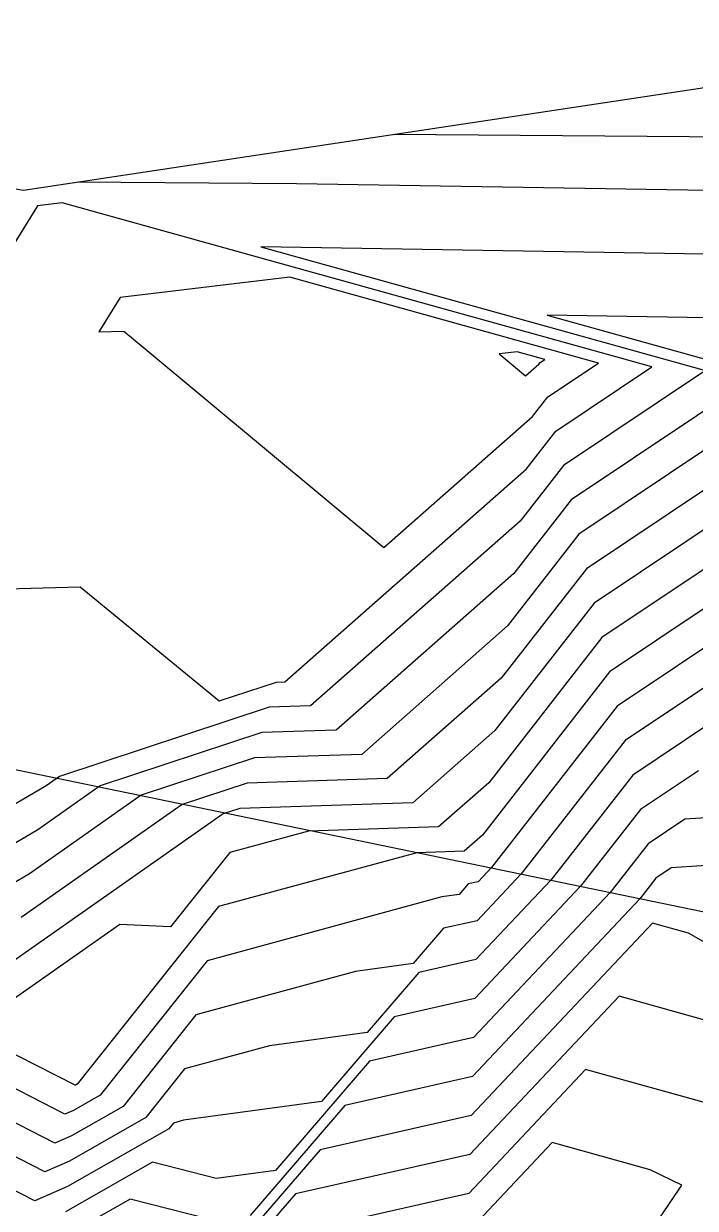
# Model space of a CAD drawing. Header units: metres. Extents: x 419533 to 423558, y 4805342 to 4807578.
# Drawn here: x 419727.7 to 419748.81, y 4805543.55 to 4805580.8 of the extents above; entities that cross this region are included whole.
import ezdxf

# ---------------------------------------------------------------- set-up
doc = ezdxf.new("R2010")
doc.units = ezdxf.units.M
for name, color, linetype in [('C-TINN-BNDY', 110, 'Continuous'), ('C-TOPO-MAJR', 9, 'Continuous'), ('C-TOPO-MINR', 8, 'Continuous')]:
    doc.layers.add(name, color=color, linetype=linetype)

# ---------------------------------------------------------------- blocks, each defined once
blk = doc.blocks.new('tower_bases_layout_1')
at = {"color": 31, "lineweight": 30, "true_color": 0xffbd7a, "elevation": 1718.013}
blk.add_lwpolyline([(423449.834, 4807399.592), (423130.593, 4807500.114), (421950.92, 4806612.998), (421795.045, 4806430.988), (421305.015, 4806147.038), (421305.015, 4806147.038), (420630.083, 4805770.97), (419765.157, 4805549.54), (419617.356, 4805580.088)], dxfattribs=at)
blk = doc.blocks.new('leg_extensions_profiles_1')
at = {"layer": 'C-TINN-BNDY', "color": 110, "linetype": 'Continuous', "lineweight": -3, "flags": 128}
blk.add_lwpolyline([(419983.088, 4805587.314), (419931.614, 4805571.724), (419885.859, 4805568.637), (419834.59, 4805547.054), (419779.054, 4805519.401), (419771.174, 4805516.393), (419709.288, 4805488.351), (419650.698, 4805487.567), (419649.298, 4805488.029), (419632.068, 4805498.6), (419600.036, 4805585.549), (419597.002, 4805589.758), (419597.002, 4805589.758), (419600.98, 4805595.327), (419605.484, 4805596.531), (419616.473, 4805598.666), (419620.512, 4805598.174), (419623.108, 4805597.789), (419656.556, 4805587.309), (419727.697, 4805575.559), (419825.469, 4805590.324), (419912.729, 4805606.796), (419924.853, 4805609.757), (419987.124, 4805626.76)], dxfattribs=at)
at = {"layer": 'C-TOPO-MAJR', "color": 9, "linetype": 'Continuous', "lineweight": -3, "flags": 128}
for points, elevation in [([(419816.8149029359, 4805538.203258875), (419816.2301435794, 4805538.394653185), (419817.9840177145, 4805540.830189668), (419818.6747661802, 4805542.119213833), (419820.0863369906, 4805543.994467608), (419821.9580489993, 4805545.48347205), (419821.0154486899, 4805545.15893559), (419817.5994936047, 4805549.582525), (419812.3646226071, 4805551.837422972), (419804.4649926199, 4805556.675577491), (419802.547643289, 4805558.778117292), (419797.8314397394, 4805561.622587622), (419797.4533431734, 4805561.910908118), (419796.7071154722, 4805562.965820395), (419796.4206918959, 4805563.248356654), (419783.1810003364, 4805574.370715103), (419783.1178862159, 4805574.60598407), (419782.4865487581, 4805575.515992641), (419774.515921478, 4805573.674013088), (419776.3952274022, 4805575.107239575), (419736.279875, 4805575.7598125), (419729.3864937996, 4805575.81413824)], 1500), ([(419773.2420685373, 4805568.326480221), (419763.4263712693, 4805566.058112496), (419763.1005905948, 4805565.830289073), (419761.1916705646, 4805565.860707317), (419759.9405565191, 4805565.681842569), (419759.1173615323, 4805565.050378026), (419757.3253056346, 4805564.88138839), (419753.5877362404, 4805566.886536427), (419753.1628545587, 4805566.586856379), (419751.4595281013, 4805566.476603254), (419745.6335528527, 4805562.577468377), (419742.5141948697, 4805558.572547994), (419739.93661273, 4805556.298420501), (419734.4942097177, 4805556.122270454), (419733.9723200347, 4805555.949917607), (419727.3614896552, 4805551.303616821)], 1505), ([(419749.3329797559, 4805558.835634498), (419746.8441423516, 4805557.169936943), (419744.2716858256, 4805553.86717925), (419741.9159178207, 4805551.36489485), (419740.1229992871, 4805550.958728375), (419738.5016080571, 4805549.072615003), (419735.4295, 4805548.653909091), (419732.7624818653, 4805547.928170985), (419731.5445241609, 4805546.397695072), (419729.141510001, 4805545.032635362), (419728.3677166014, 4805544.687939513), (419726.7482529636, 4805545.515983277)], 1510), ([(419751.7555384615, 4805548.72059596), (419746.4130962712, 4805550.213053729), (419741.7285059292, 4805545.237106477), (419736.2464546103, 4805543.995206512), (419735.2647705064, 4805542.8532443)], 1515)]:
    blk.add_lwpolyline(points, dxfattribs=dict(at, elevation=elevation))
at = {"layer": 'C-TOPO-MAJR', "color": 9, "linetype": 'Continuous', "lineweight": -3, "elevation": 1500, "flags": 128}
blk.add_lwpolyline([(419744.4229633537, 4805567.98499981), (419747.4471289678, 4805570.008975045), (419728.9126349206, 4805575.161358907), (419728.1378997632, 4805575.069528809), (419720.5889799599, 4805562.846277221), (419729.4817474029, 4805563.088816839), (419733.84305071, 4805559.498965518), (419735.6455137549, 4805560.094224723), (419735.9086219326, 4805560.102740542), (419743.5009553165, 4805566.801240588), (419744.4229633537, 4805567.98499981)], close=True, dxfattribs=at)
at = {"layer": 'C-TOPO-MINR', "color": 8, "linetype": 'Continuous', "lineweight": -3, "flags": 128}
for points, elevation in [([(419818.8945913721, 4805539.238796622), (419818.3782489287, 4805539.407797775), (419819.9269195847, 4805541.558376205), (419820.8100770939, 4805543.206460025), (419821.7015407523, 4805544.390758098), (419823.4555771332, 4805545.786147961), (419823.9955265465, 4805546.144169264), (419823.3648566904, 4805548.026566112), (419822.924412677, 4805547.073800067), (419822.8118554348, 4805548.919897826), (419821.614783582, 4805548.996111941), (419816.9823424419, 4805554.995025001), (419807.0483053784, 4805559.274068369), (419806.4631476015, 4805559.632450185), (419806.3211217251, 4805559.788193873), (419805.8841416491, 4805560.051748415), (419805.5770515933, 4805560.300562974), (419800.7066522361, 4805563.862341324), (419800.6989551328, 4805564.353600502), (419799.5453590814, 4805566.27528288), (419784.6992899787, 4805576.896818764), (419784.4794418445, 4805576.95909337), (419739.3246926204, 4805577.314951413)], 1499), ([(419797.4242736156, 4805558.582196742), (419794.2245608856, 4805561.022162731), (419793.6195037673, 4805561.877507797), (419792.6527391545, 4805562.83115156), (419782.0631059536, 4805571.727257316), (419781.9335559168, 4805572.210177829), (419780.6376527139, 4805574.078090156), (419764.2768914549, 4805570.297184758), (419768.1344141414, 4805573.239070707), (419735.1615494345, 4805573.775453849), (419749.1306985426, 4805569.892185266), (419744.6650812535, 4805566.903493524), (419743.3036032271, 4805565.155502069), (419736.714220092, 4805559.341876534), (419735.4152529475, 4805559.29983387), (419728.8248785776, 4805557.123378144), (419728.4097655172, 4805556.831623549), (419722.0145, 4805553.070333334)], 1501), ([(419778.7887566697, 4805572.640187672), (419758.2494280091, 4805567.893632338), (419758.2152171507, 4805567.869708161), (419758.0147577681, 4805567.872902439), (419757.8833758636, 4805567.854119507), (419757.7969305666, 4805567.787808194), (419757.6087433125, 4805567.770062265), (419756.1665542359, 4805568.543774347), (419759.8736008806, 4805571.370901839), (419744.1549824881, 4805571.626603064), (419750.8142681174, 4805569.775395487), (419744.9071991533, 4805565.821987237), (419743.1062511377, 4805563.50976355), (419737.5198182515, 4805558.581012526), (419735.18499214, 4805558.505443015), (419730.1117389419, 4805556.83001301), (419728.1476965517, 4805555.449621866), (419722.4657458017, 4805552.107858228)], 1502), ([(419776.9398606256, 4805571.202285188), (419759.9750757625, 4805567.281792391), (419759.8436749654, 4805567.189901798), (419759.0737287003, 4805567.202170731), (419758.5691027488, 4805567.130027195), (419758.2370742218, 4805566.875331472), (419757.5142640865, 4805566.807170973), (419752.4008178676, 4805569.550455596), (419752.3827161588, 4805569.537687993), (419752.3101474395, 4805569.532990756), (419745.1493170531, 4805564.74048095), (419742.9088990484, 4805561.864025031), (419738.325416411, 4805557.820148517), (419734.9547313326, 4805557.711052162), (419731.3985993061, 4805556.536647875), (419727.8856275862, 4805554.067620184), (419723.4185476401, 4805551.440366626)], 1503), ([(419775.0909645814, 4805569.764382704), (419761.7007235159, 4805566.669952444), (419761.4721327801, 4805566.510095436), (419760.1326996325, 4805566.531439024), (419759.254829634, 4805566.405934881), (419758.6772178771, 4805565.962854749), (419757.4197848606, 4805565.844279681), (419752.994277054, 4805568.218496012), (419752.7727853588, 4805568.062272186), (419751.8848377704, 4805568.004797005), (419745.3914349529, 4805563.658974663), (419742.711546959, 4805560.218286512), (419739.1310145705, 4805557.059284509), (419734.7244705252, 4805556.916661308), (419732.6854596704, 4805556.243282741), (419727.6235586207, 4805552.685618502)], 1504), ([(419774.1991320755, 4805562.844073113), (419771.3931724931, 4805566.888577737), (419765.1520190226, 4805565.446272548), (419764.7290484094, 4805565.150482711), (419762.2506414969, 4805565.189975609), (419760.6262834044, 4805564.957750257), (419759.5575051875, 4805564.137901303), (419757.2308264087, 4805563.918497098), (419754.1811954267, 4805565.554576841), (419753.5529237586, 4805565.111440573), (419751.0342184322, 4805564.948409502), (419745.8756707525, 4805561.49596209), (419742.3168427803, 4805556.926809475), (419740.7422108896, 4805555.537556493), (419736.6523548967, 4805555.405183289), (419734.1821709845, 4805554.733006909), (419732.3194329767, 4805552.392305223), (419730.7275221305, 4805552.47155964), (419727.0994206897, 4805549.921615139)], 1506), ([(419773.1876380091, 4805561.333081448), (419772.9161827017, 4805561.768813411), (419772.5887957958, 4805562.04118018), (419771.8241101243, 4805562.65742984), (419770.7431572327, 4805563.722610849), (419769.5442764489, 4805565.450675253), (419766.877666776, 4805564.8344326), (419766.3575062241, 4805564.470676349), (419763.309612429, 4805564.519243903), (419761.3120102896, 4805564.233657945), (419759.9976488427, 4805563.225424581), (419757.1363471827, 4805562.955605806), (419754.7746546131, 4805564.222617256), (419753.9429929586, 4805563.636024766), (419750.6089087632, 4805563.420215751), (419746.1177886523, 4805560.414455803), (419742.1194906909, 4805555.281070956), (419741.5478090491, 4805554.776692485), (419740.0629568733, 4805554.728633423), (419733.8272487046, 4805553.031797928), (419729.3871806713, 4805547.452443941), (419729.3346857417, 4805547.422623596), (419729.3177818756, 4805547.41509356), (419726.905111558, 4805548.64870978)], 1507), ([(419750.1835990941, 4805561.892022001), (419746.3599065521, 4805559.332949516), (419742.4077468745, 4805554.258801267), (419741.9908825773, 4805553.8160102), (419741.6736171578, 4805553.74413712), (419741.3867043064, 4805553.410380433), (419740.8430802469, 4805553.33628844), (419733.4723264248, 4805551.330588947), (419730.1062951678, 4805547.100860985), (419729.2702938282, 4805546.625960851), (419729.0010934508, 4805546.50604221), (419726.8528253599, 4805547.604467612)], 1508), ([(419749.758289425, 4805560.363828249), (419746.6020244519, 4805558.25144323), (419743.33971635, 4805554.062990258), (419741.953400199, 4805552.590452526), (419740.8983082224, 4805552.351432747), (419739.9441561818, 4805551.241497718), (419738.1362901235, 4805550.995098766), (419733.1174041451, 4805549.629379965), (419730.8254096644, 4805546.749278028), (419729.2059019146, 4805545.829298107), (419728.6844050261, 4805545.596990862), (419726.8005391617, 4805546.560225444)], 1509), ([(419748.9076700869, 4805557.307440747), (419747.0862602515, 4805556.088430656), (419745.2036553012, 4805553.671368242), (419741.8784354424, 4805550.139337176), (419739.3476903517, 4805549.566024003), (419737.0590599325, 4805546.903732289), (419732.7227098765, 4805546.312719416), (419732.4075595855, 4805546.226962003), (419732.2636386575, 4805546.046112116), (419729.0771180875, 4805544.235972617), (419728.0510281767, 4805543.778888163), (419726.6959667655, 4805544.471741109)], 1511), ([(419752.9815625726, 4805556.07047191), (419748.4823604178, 4805555.779246996), (419747.3283781512, 4805555.006924369), (419746.1356247767, 4805553.475557233), (419741.8409530641, 4805548.913779501), (419738.5723814163, 4805548.173319629), (419735.6165118079, 4805544.734849573), (419733.7561681356, 4805544.481298305), (419731.750536519, 4805544.99455439), (419729.0127261739, 4805543.439309873)], 1512), ([(419749.9540538551, 4805554.373842697), (419748.0570507487, 4805554.251053245), (419747.570496051, 4805553.925418084), (419747.0675942523, 4805553.279746225), (419741.8034706858, 4805547.688221826), (419737.797072481, 4805546.780615257), (419734.8241427303, 4805543.322299674)], 1513), ([(419734.0991786006, 4805543.053551865), (419731.0467680653, 4805543.83468648), (419728.9483342604, 4805542.642647128)], 1513), ([(419752.1411713969, 4805550.176079986), (419748.6016923077, 4805552.195343435), (419747.4625877966, 4805552.513562203), (419741.7659883075, 4805546.462664152), (419737.0217635456, 4805545.387910885), (419735.0444566183, 4805543.087771988)], 1514), ([(419754.8713820225, 4805543.530797753), (419754.8099949153, 4805543.546394915), (419754.7176068702, 4805543.623505726), (419754.0594801587, 4805543.923047619), (419750.533089416, 4805545.399274818), (419750.9823199419, 4805546.064055421), (419749.6193570344, 4805546.723663776), (419745.3636047458, 4805547.912545254), (419741.6910235509, 4805544.011548802), (419735.5053384574, 4805542.610248148)], 1516), ([(419774.6522047403, 4805526.272947554), (419771.2061116334, 4805528.508116334), (419765.2375945946, 4805531.560027027), (419763.246998171, 4805534.453921811), (419761.5241168364, 4805535.288235471), (419759.04159799, 4805537.439140704), (419758.1670807071, 4805537.853121445), (419757.3651909212, 4805538.328957276), (419756.2283797079, 4805539.126853189), (419755.53975948, 4805539.391839653), (419753.8279546959, 4805540.488876293), (419750.3467631048, 4805540.903141633), (419747.0422135036, 4805542.286501095), (419748.3845464666, 4805544.272913117), (419747.3971588988, 4805544.75076111), (419744.3141132203, 4805545.61203678), (419741.6535411726, 4805542.785991128), (419737.1723711227, 4805541.770830086), (419735.272605181, 4805540.382928533), (419729.5211224014, 4805538.713224403), (419728.1170428887, 4805537.723652476), (419726.3152070313, 4805536.682988281)], 1517)]:
    blk.add_lwpolyline(points, dxfattribs=dict(at, elevation=elevation))
for points, elevation in [([(419744.1808454539, 4805569.066506097), (419745.7635593931, 4805570.125764823), (419736.0634285714, 4805572.82229365), (419730.7314277822, 4805572.190286504), (419730.0639298597, 4805571.109470274), (419730.850254784, 4805571.130916348), (419731.5262230131, 4805570.574517201), (419739.0258036876, 4805564.324561822), (419743.6983074059, 4805568.446979106), (419744.1808454539, 4805569.066506097)], 1499), ([(419743.9387275542, 4805570.148012384), (419744.0799898183, 4805570.242554601), (419743.2142222222, 4805570.483228395), (419742.6489300699, 4805570.416223776), (419743.4786236442, 4805569.724778742), (419743.8956594952, 4805570.092717625), (419743.9387275542, 4805570.148012384)], 1498)]:
    blk.add_lwpolyline(points, close=True, dxfattribs=dict(at, elevation=elevation))

msp = doc.modelspace()

# ---------------------------------------------------------------- linework, layer by layer
at = {"layer": 'C-TOPO-MAJR', "color": 9, "linetype": 'Continuous', "lineweight": -3, "flags": 128}
for points, elevation in [([(419816.8149029359, 4805538.203258875), (419816.2301435794, 4805538.394653185), (419817.9840177145, 4805540.830189668), (419818.6747661802, 4805542.119213833), (419820.0863369906, 4805543.994467608), (419821.9580489993, 4805545.48347205), (419821.0154486899, 4805545.15893559), (419817.5994936047, 4805549.582525), (419812.3646226071, 4805551.837422972), (419804.4649926199, 4805556.675577491), (419802.547643289, 4805558.778117292), (419797.8314397394, 4805561.622587622), (419797.4533431734, 4805561.910908118), (419796.7071154722, 4805562.965820395), (419796.4206918959, 4805563.248356654), (419783.1810003364, 4805574.370715103), (419783.1178862159, 4805574.60598407), (419782.4865487581, 4805575.515992641), (419774.515921478, 4805573.674013088), (419776.3952274022, 4805575.107239575), (419736.279875, 4805575.7598125), (419729.3864937996, 4805575.81413824)], 1500), ([(419773.2420685373, 4805568.326480221), (419763.4263712693, 4805566.058112496), (419763.1005905948, 4805565.830289073), (419761.1916705646, 4805565.860707317), (419759.9405565191, 4805565.681842569), (419759.1173615323, 4805565.050378026), (419757.3253056346, 4805564.88138839), (419753.5877362404, 4805566.886536427), (419753.1628545587, 4805566.586856379), (419751.4595281013, 4805566.476603254), (419745.6335528527, 4805562.577468377), (419742.5141948697, 4805558.572547994), (419739.93661273, 4805556.298420501), (419734.4942097177, 4805556.122270454), (419733.9723200347, 4805555.949917607), (419727.3614896552, 4805551.303616821)], 1505), ([(419749.3329797559, 4805558.835634498), (419746.8441423516, 4805557.169936943), (419744.2716858256, 4805553.86717925), (419741.9159178207, 4805551.36489485), (419740.1229992871, 4805550.958728375), (419738.5016080571, 4805549.072615003), (419735.4295, 4805548.653909091), (419732.7624818653, 4805547.928170985), (419731.5445241609, 4805546.397695072), (419729.141510001, 4805545.032635362), (419728.3677166014, 4805544.687939513), (419726.7482529636, 4805545.515983277)], 1510), ([(419751.7555384615, 4805548.72059596), (419746.4130962712, 4805550.213053729), (419741.7285059292, 4805545.237106477), (419736.2464546103, 4805543.995206512), (419735.2647705064, 4805542.8532443)], 1515)]:
    msp.add_lwpolyline(points, dxfattribs=dict(at, elevation=elevation))
at = {"layer": 'C-TOPO-MAJR', "color": 9, "linetype": 'Continuous', "lineweight": -3, "elevation": 1500, "flags": 128}
msp.add_lwpolyline([(419744.4229633537, 4805567.98499981), (419747.4471289678, 4805570.008975045), (419728.9126349206, 4805575.161358907), (419728.1378997632, 4805575.069528809), (419720.5889799599, 4805562.846277221), (419729.4817474029, 4805563.088816839), (419733.84305071, 4805559.498965518), (419735.6455137549, 4805560.094224723), (419735.9086219326, 4805560.102740542), (419743.5009553165, 4805566.801240588), (419744.4229633537, 4805567.98499981)], close=True, dxfattribs=at)
at = {"layer": 'C-TOPO-MINR', "color": 8, "linetype": 'Continuous', "lineweight": -3, "flags": 128}
for points, elevation in [([(419818.8945913721, 4805539.238796622), (419818.3782489287, 4805539.407797775), (419819.9269195847, 4805541.558376205), (419820.8100770939, 4805543.206460025), (419821.7015407523, 4805544.390758098), (419823.4555771332, 4805545.786147961), (419823.9955265465, 4805546.144169264), (419823.3648566904, 4805548.026566112), (419822.924412677, 4805547.073800067), (419822.8118554348, 4805548.919897826), (419821.614783582, 4805548.996111941), (419816.9823424419, 4805554.995025001), (419807.0483053784, 4805559.274068369), (419806.4631476015, 4805559.632450185), (419806.3211217251, 4805559.788193873), (419805.8841416491, 4805560.051748415), (419805.5770515933, 4805560.300562974), (419800.7066522361, 4805563.862341324), (419800.6989551328, 4805564.353600502), (419799.5453590814, 4805566.27528288), (419784.6992899787, 4805576.896818764), (419784.4794418445, 4805576.95909337), (419739.3246926204, 4805577.314951413)], 1499), ([(419797.4242736156, 4805558.582196742), (419794.2245608856, 4805561.022162731), (419793.6195037673, 4805561.877507797), (419792.6527391545, 4805562.83115156), (419782.0631059536, 4805571.727257316), (419781.9335559168, 4805572.210177829), (419780.6376527139, 4805574.078090156), (419764.2768914549, 4805570.297184758), (419768.1344141414, 4805573.239070707), (419735.1615494345, 4805573.775453849), (419749.1306985426, 4805569.892185266), (419744.6650812535, 4805566.903493524), (419743.3036032271, 4805565.155502069), (419736.714220092, 4805559.341876534), (419735.4152529475, 4805559.29983387), (419728.8248785776, 4805557.123378144), (419728.4097655172, 4805556.831623549), (419722.0145, 4805553.070333334)], 1501), ([(419778.7887566697, 4805572.640187672), (419758.2494280091, 4805567.893632338), (419758.2152171507, 4805567.869708161), (419758.0147577681, 4805567.872902439), (419757.8833758636, 4805567.854119507), (419757.7969305666, 4805567.787808194), (419757.6087433125, 4805567.770062265), (419756.1665542359, 4805568.543774347), (419759.8736008806, 4805571.370901839), (419744.1549824881, 4805571.626603064), (419750.8142681174, 4805569.775395487), (419744.9071991533, 4805565.821987237), (419743.1062511377, 4805563.50976355), (419737.5198182515, 4805558.581012526), (419735.18499214, 4805558.505443015), (419730.1117389419, 4805556.83001301), (419728.1476965517, 4805555.449621866), (419722.4657458017, 4805552.107858228)], 1502), ([(419776.9398606256, 4805571.202285188), (419759.9750757625, 4805567.281792391), (419759.8436749654, 4805567.189901798), (419759.0737287003, 4805567.202170731), (419758.5691027488, 4805567.130027195), (419758.2370742218, 4805566.875331472), (419757.5142640865, 4805566.807170973), (419752.4008178676, 4805569.550455596), (419752.3827161588, 4805569.537687993), (419752.3101474395, 4805569.532990756), (419745.1493170531, 4805564.74048095), (419742.9088990484, 4805561.864025031), (419738.325416411, 4805557.820148517), (419734.9547313326, 4805557.711052162), (419731.3985993061, 4805556.536647875), (419727.8856275862, 4805554.067620184), (419723.4185476401, 4805551.440366626)], 1503), ([(419775.0909645814, 4805569.764382704), (419761.7007235159, 4805566.669952444), (419761.4721327801, 4805566.510095436), (419760.1326996325, 4805566.531439024), (419759.254829634, 4805566.405934881), (419758.6772178771, 4805565.962854749), (419757.4197848606, 4805565.844279681), (419752.994277054, 4805568.218496012), (419752.7727853588, 4805568.062272186), (419751.8848377704, 4805568.004797005), (419745.3914349529, 4805563.658974663), (419742.711546959, 4805560.218286512), (419739.1310145705, 4805557.059284509), (419734.7244705252, 4805556.916661308), (419732.6854596704, 4805556.243282741), (419727.6235586207, 4805552.685618502)], 1504), ([(419774.1991320755, 4805562.844073113), (419771.3931724931, 4805566.888577737), (419765.1520190226, 4805565.446272548), (419764.7290484094, 4805565.150482711), (419762.2506414969, 4805565.189975609), (419760.6262834044, 4805564.957750257), (419759.5575051875, 4805564.137901303), (419757.2308264087, 4805563.918497098), (419754.1811954267, 4805565.554576841), (419753.5529237586, 4805565.111440573), (419751.0342184322, 4805564.948409502), (419745.8756707525, 4805561.49596209), (419742.3168427803, 4805556.926809475), (419740.7422108896, 4805555.537556493), (419736.6523548967, 4805555.405183289), (419734.1821709845, 4805554.733006909), (419732.3194329767, 4805552.392305223), (419730.7275221305, 4805552.47155964), (419727.0994206897, 4805549.921615139)], 1506), ([(419773.1876380091, 4805561.333081448), (419772.9161827017, 4805561.768813411), (419772.5887957958, 4805562.04118018), (419771.8241101243, 4805562.65742984), (419770.7431572327, 4805563.722610849), (419769.5442764489, 4805565.450675253), (419766.877666776, 4805564.8344326), (419766.3575062241, 4805564.470676349), (419763.309612429, 4805564.519243903), (419761.3120102896, 4805564.233657945), (419759.9976488427, 4805563.225424581), (419757.1363471827, 4805562.955605806), (419754.7746546131, 4805564.222617256), (419753.9429929586, 4805563.636024766), (419750.6089087632, 4805563.420215751), (419746.1177886523, 4805560.414455803), (419742.1194906909, 4805555.281070956), (419741.5478090491, 4805554.776692485), (419740.0629568733, 4805554.728633423), (419733.8272487046, 4805553.031797928), (419729.3871806713, 4805547.452443941), (419729.3346857417, 4805547.422623596), (419729.3177818756, 4805547.41509356), (419726.905111558, 4805548.64870978)], 1507), ([(419750.1835990941, 4805561.892022001), (419746.3599065521, 4805559.332949516), (419742.4077468745, 4805554.258801267), (419741.9908825773, 4805553.8160102), (419741.6736171578, 4805553.74413712), (419741.3867043064, 4805553.410380433), (419740.8430802469, 4805553.33628844), (419733.4723264248, 4805551.330588947), (419730.1062951678, 4805547.100860985), (419729.2702938282, 4805546.625960851), (419729.0010934508, 4805546.50604221), (419726.8528253599, 4805547.604467612)], 1508), ([(419749.758289425, 4805560.363828249), (419746.6020244519, 4805558.25144323), (419743.33971635, 4805554.062990258), (419741.953400199, 4805552.590452526), (419740.8983082224, 4805552.351432747), (419739.9441561818, 4805551.241497718), (419738.1362901235, 4805550.995098766), (419733.1174041451, 4805549.629379965), (419730.8254096644, 4805546.749278028), (419729.2059019146, 4805545.829298107), (419728.6844050261, 4805545.596990862), (419726.8005391617, 4805546.560225444)], 1509), ([(419748.9076700869, 4805557.307440747), (419747.0862602515, 4805556.088430656), (419745.2036553012, 4805553.671368242), (419741.8784354424, 4805550.139337176), (419739.3476903517, 4805549.566024003), (419737.0590599325, 4805546.903732289), (419732.7227098765, 4805546.312719416), (419732.4075595855, 4805546.226962003), (419732.2636386575, 4805546.046112116), (419729.0771180875, 4805544.235972617), (419728.0510281767, 4805543.778888163), (419726.6959667655, 4805544.471741109)], 1511), ([(419752.9815625726, 4805556.07047191), (419748.4823604178, 4805555.779246996), (419747.3283781512, 4805555.006924369), (419746.1356247767, 4805553.475557233), (419741.8409530641, 4805548.913779501), (419738.5723814163, 4805548.173319629), (419735.6165118079, 4805544.734849573), (419733.7561681356, 4805544.481298305), (419731.750536519, 4805544.99455439), (419729.0127261739, 4805543.439309873)], 1512), ([(419749.9540538551, 4805554.373842697), (419748.0570507487, 4805554.251053245), (419747.570496051, 4805553.925418084), (419747.0675942523, 4805553.279746225), (419741.8034706858, 4805547.688221826), (419737.797072481, 4805546.780615257), (419734.8241427303, 4805543.322299674)], 1513), ([(419752.1411713969, 4805550.176079986), (419748.6016923077, 4805552.195343435), (419747.4625877966, 4805552.513562203), (419741.7659883075, 4805546.462664152), (419737.0217635456, 4805545.387910885), (419735.0444566183, 4805543.087771988)], 1514), ([(419754.8713820225, 4805543.530797753), (419754.8099949153, 4805543.546394915), (419754.7176068702, 4805543.623505726), (419754.0594801587, 4805543.923047619), (419750.533089416, 4805545.399274818), (419750.9823199419, 4805546.064055421), (419749.6193570344, 4805546.723663776), (419745.3636047458, 4805547.912545254), (419741.6910235509, 4805544.011548802), (419735.5053384574, 4805542.610248148)], 1516), ([(419774.6522047403, 4805526.272947554), (419771.2061116334, 4805528.508116334), (419765.2375945946, 4805531.560027027), (419763.246998171, 4805534.453921811), (419761.5241168364, 4805535.288235471), (419759.04159799, 4805537.439140704), (419758.1670807071, 4805537.853121445), (419757.3651909212, 4805538.328957276), (419756.2283797079, 4805539.126853189), (419755.53975948, 4805539.391839653), (419753.8279546959, 4805540.488876293), (419750.3467631048, 4805540.903141633), (419747.0422135036, 4805542.286501095), (419748.3845464666, 4805544.272913117), (419747.3971588988, 4805544.75076111), (419744.3141132203, 4805545.61203678), (419741.6535411726, 4805542.785991128), (419737.1723711227, 4805541.770830086), (419735.272605181, 4805540.382928533), (419729.5211224014, 4805538.713224403), (419728.1170428887, 4805537.723652476), (419726.3152070313, 4805536.682988281)], 1517), ([(419734.0991786006, 4805543.053551865), (419731.0467680653, 4805543.83468648), (419728.9483342604, 4805542.642647128)], 1513)]:
    msp.add_lwpolyline(points, dxfattribs=dict(at, elevation=elevation))
for points, elevation in [([(419744.1808454539, 4805569.066506097), (419745.7635593931, 4805570.125764823), (419736.0634285714, 4805572.82229365), (419730.7314277822, 4805572.190286504), (419730.0639298597, 4805571.109470274), (419730.850254784, 4805571.130916348), (419731.5262230131, 4805570.574517201), (419739.0258036876, 4805564.324561822), (419743.6983074059, 4805568.446979106), (419744.1808454539, 4805569.066506097)], 1499), ([(419743.9387275542, 4805570.148012384), (419744.0799898183, 4805570.242554601), (419743.2142222222, 4805570.483228395), (419742.6489300699, 4805570.416223776), (419743.4786236442, 4805569.724778742), (419743.8956594952, 4805570.092717625), (419743.9387275542, 4805570.148012384)], 1498)]:
    msp.add_lwpolyline(points, close=True, dxfattribs=dict(at, elevation=elevation))

# ---------------------------------------------------------------- block references
for name in ['leg_extensions_profiles_1', 'tower_bases_layout_1']:
    msp.add_blockref(name, (0, 0))

doc.saveas('drawing.dxf')
